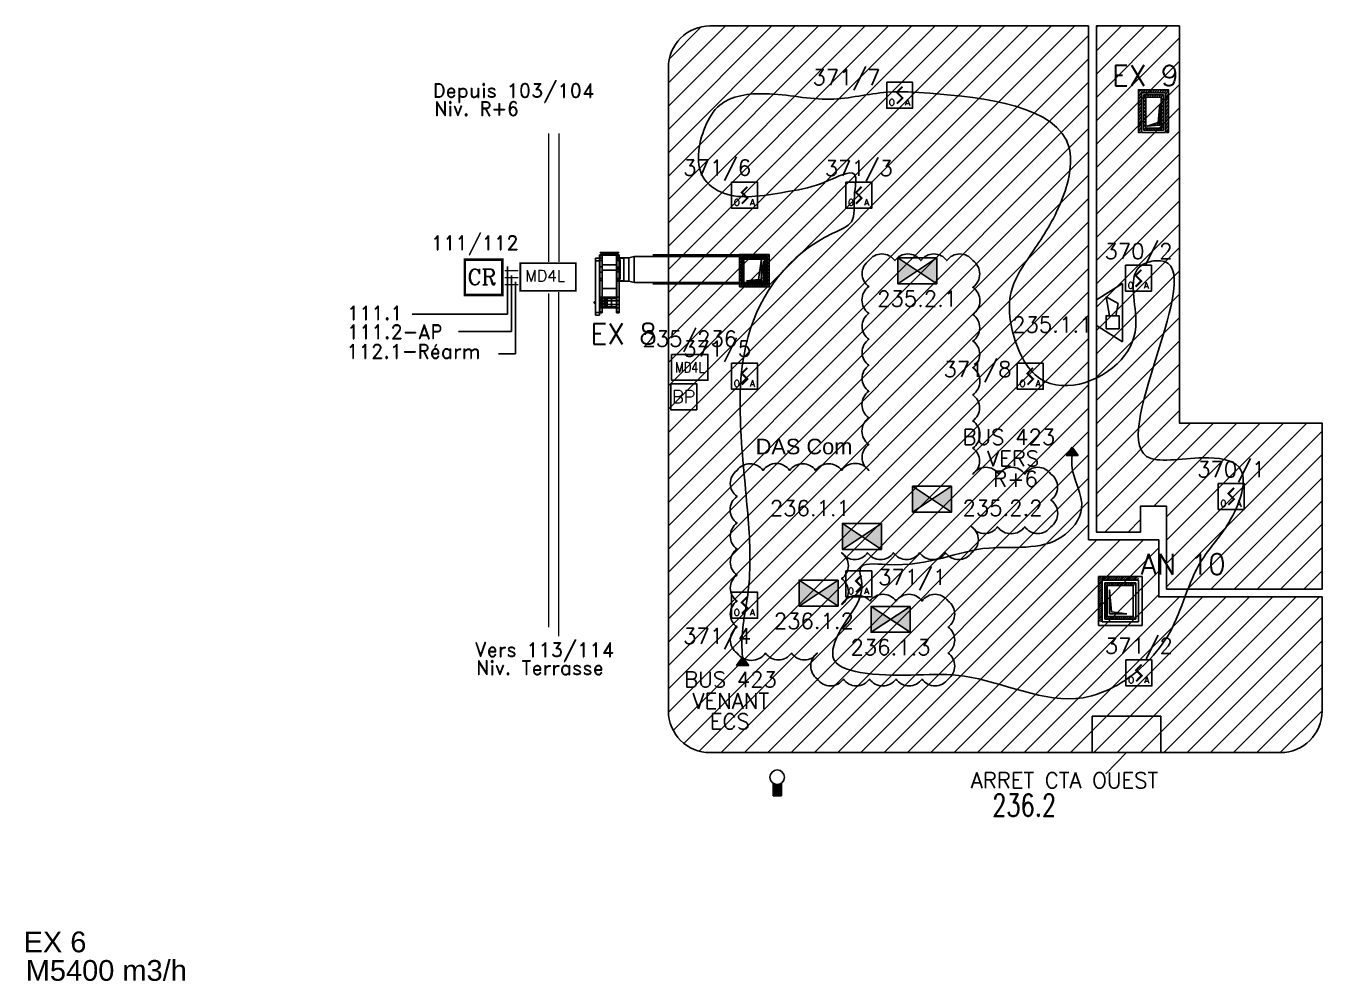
# Model space of a CAD drawing. Header units: millimetres. Extents: x 94.3 to 158.9, y 2.3 to 77.9.
# Drawn here: x 96.17 to 121.15, y 49.63 to 68.04 of the extents above; entities that cross this region are included whole.
import ezdxf
from ezdxf.enums import TextEntityAlignment as Align

# ---------------------------------------------------------------- set-up
doc = ezdxf.new("R2010")
doc.units = ezdxf.units.MM
doc.linetypes.add('CACHE2', pattern=[4.7625, 3.175, -1.5875])
doc.linetypes.add('SLD', pattern=[0])
for name, color, linetype in [('50-EXT', 10, 'Continuous'), ('51-AN', 140, 'Continuous'), ('AN', 140, 'Continuous'), ('ATEIS MISE EN SECURITE', 7, 'Continuous'), ('BEG-EXT', 10, 'Continuous'), ('EXT', 10, 'Continuous'), ('JCC-ADRESSAGE', 6, 'Continuous'), ('JCC-BOUTON POUSSOIR REARMEMENT CCF', 3, 'Continuous'), ('JCC-CCF', 6, 'Continuous'), ('JCC-COMMUN', 2, 'Continuous'), ('JCC-DIFFUSEUR SONORE', 3, 'Continuous'), ('JCC-ELEMENT DEPORTE_4 L DAS', 1, 'Continuous'), ('JCC-FILERIE SDI', 6, 'Continuous'), ('JCC-INDICATEUR ACTION', 1, 'Continuous'), ('JCC-LOCAUX', 4, 'Continuous'), ('JCC-OPTIQUE_A', 1, 'Continuous'), ('JCC-ZONING ZDA-ZDM', 5, 'Continuous')]:
    doc.layers.add(name, color=color, linetype=linetype)
doc.layers.add('JCC-MD4L', color=1, linetype='Continuous', lineweight=0)
doc.styles.add('ARIAL', font='arial.ttf')
doc.styles.add('HELVL', font='ROMAND.SHX')
doc.styles.add('LOCAUX', font='romans.shx', dxfattribs={"width": 0.75})
doc.styles.add('ROMANC', font='romanc')
doc.styles.get("Standard").update_dxf_attribs({"font": 'romans.shx'})
doc.styles.add('TEXTE', font='romans.shx')
pattern_1 = [(45, (95.6625, 4.20848), (-0.2245064, 0.2245064), [])]
pattern_2 = [(225, (-49.537068, -40.983023), (0.01835758, -0.01835758), [])]

# ---------------------------------------------------------------- blocks, each defined once
blk = doc.blocks.new('diffuseur sonore')
at = {"layer": 'JCC-DIFFUSEUR SONORE', "color": 0}
for p, q in [((-5.62, -2.5), (-2.5, 2.5)), ((-2.5, 2.5), (2.5, 2.5)), ((-0.6, 0), (3.03, 0.64)), ((3.03, 0.64), (1.75, -1.66)), ((2.5, 2.5), (5.62, -2.5)), ((5.62, -2.5), (-5.62, -2.5)), ((1.75, -1.66), (-0.6, -1.25))]:
    blk.add_line(p, q, dxfattribs=at)
blk.add_lwpolyline([(-3.09, 0.63), (-0.6, 0.63), (-0.6, -1.87), (-3.09, -1.87)], close=True, dxfattribs=at)
at = {"layer": 'JCC-ADRESSAGE', "style": 'TEXTE'}
blk.add_attdef('ADRESSE', text='', height=3, dxfattribs=at).set_placement((0, 5), align=Align.MIDDLE)
at = {"layer": 'JCC-LOCAUX', "style": 'LOCAUX', "width": 0.85, "flags": 8}
for p in [(0, 13.75), (0, 11.25), (0, 8.75)]:
    blk.add_attdef('PIECE', text='', height=1.75, dxfattribs=at).set_placement(p, align=Align.MIDDLE)
blk = doc.blocks.new('indicateur action')
at = {"layer": 'JCC-INDICATEUR ACTION'}
blk.add_hatch(color=0, dxfattribs=at).paths.add_polyline_path([(0.8, -0.05, -0.315344), (-0.8, -0.05), (-0.8, -2.5), (0.8, -2.5)])
at = {"layer": 'JCC-INDICATEUR ACTION', "color": 0}
for p, q in [((-0.8, -0.05), (-0.8, -2.5)), ((0.8, -0.05), (0.8, -2.5)), ((0.8, -2.5), (-0.8, -2.5))]:
    blk.add_line(p, q, dxfattribs=at)
blk.add_circle((0, 1.1), 1.4, dxfattribs=at)
at = {"layer": 'JCC-ADRESSAGE', "style": 'TEXTE'}
blk.add_attdef('ADRESSE', text='', height=3, dxfattribs=at).set_placement((0, 5), align=Align.MIDDLE)
at = {"layer": 'JCC-LOCAUX', "lineweight": 0, "style": 'LOCAUX', "width": 0.75, "flags": 8}
for p in [(0, 13.75), (0, 11.25), (0, 8.75)]:
    blk.add_attdef('PIECE', text='', height=1.75, dxfattribs=at).set_placement(p, align=Align.MIDDLE)
blk = doc.blocks.new('optique_a')
at = {"layer": 'JCC-OPTIQUE_A', "color": 0}
blk.add_lwpolyline([(-2.5, 2.5), (2.5, 2.5), (2.5, -2.5), (-2.5, -2.5)], close=True, dxfattribs=at)
at = {"layer": 'JCC-OPTIQUE_A', "color": 0, "const_width": 0.385}
blk.add_lwpolyline([(0.54, 1.63), (-0.54, 0.54), (0.54, -0.54), (-0.54, -1.63)], dxfattribs=at)
at = {"layer": 'JCC-ADRESSAGE', "style": 'TEXTE'}
blk.add_attdef('ADRESSE', text='', height=3, dxfattribs=at).set_placement((0, 5), align=Align.MIDDLE)
at = {"layer": 'JCC-LOCAUX', "style": 'LOCAUX', "width": 0.85, "flags": 8}
for p in [(0, 13.75), (0, 11.25), (0, 8.75)]:
    blk.add_attdef('PIECE', text='', height=1.75, dxfattribs=at).set_placement(p, align=Align.MIDDLE)
at = {"layer": 'JCC-OPTIQUE_A', "color": 0}
for s, p in [('O', (-1.5, -2)), ('A', (1.5, -2))]:
    blk.add_text(s, height=1.25, dxfattribs=at).set_placement(p, align=Align.CENTER)
blk = doc.blocks.new('MD4L')
at = {"layer": 'JCC-ELEMENT DEPORTE_4 L DAS', "color": 0}
blk.add_lwpolyline([(-3.5, 2.5), (3.5, 2.5), (3.5, -2.5), (-3.5, -2.5)], close=True, dxfattribs=at)
at = {"layer": 'JCC-ADRESSAGE', "style": 'TEXTE'}
blk.add_attdef('ADRESSE', text='', height=3, dxfattribs=at).set_placement((0, 5), align=Align.MIDDLE)
at = {"layer": 'JCC-ELEMENT DEPORTE_4 L DAS', "color": 0, "width": 0.8}
blk.add_text('MD4L', height=2, dxfattribs=at).set_placement((0, 0), align=Align.MIDDLE_CENTER)
blk = doc.blocks.new('clapet coupe feu_Réarm élect')
at = {"layer": 'JCC-CCF'}
h = blk.add_hatch(color=0, dxfattribs=at)
h.paths.add_polyline_path([(-3.76, 2.5), (-3.76, -2.5), (0, 0)])
h.paths.add_polyline_path([(3.76, 2.5), (0, 0), (3.76, -2.5)])
at = {"layer": 'JCC-CCF', "color": 0}
for p, q in [((3.76, 2.5), (-3.76, -2.5)), ((-3.76, 2.5), (3.76, -2.5))]:
    blk.add_line(p, q, dxfattribs=at)
blk.add_lwpolyline([(3.76, 2.5), (-3.76, 2.5), (-3.76, -2.5), (3.76, -2.5)], close=True, dxfattribs=at)
at = {"layer": 'JCC-ADRESSAGE', "style": 'TEXTE'}
blk.add_attdef('ADRESSE', text='', height=3, dxfattribs=at).set_placement((0, 5), align=Align.MIDDLE)
at = {"layer": 'JCC-LOCAUX', "style": 'LOCAUX', "width": 0.85, "flags": 8}
for p in [(0, 13.75), (0, 11.25), (0, 8.75)]:
    blk.add_attdef('PIECE', text='', height=1.75, dxfattribs=at).set_placement(p, align=Align.MIDDLE)
blk = doc.blocks.new('commun')
at = {"layer": 'JCC-COMMUN', "color": 0}
blk.add_lwpolyline([(-2.5, 2.5), (2.5, 2.5), (2.5, -2.5), (-2.5, -2.5)], close=True, dxfattribs=at)
at = {"layer": 'JCC-ADRESSAGE', "style": 'TEXTE'}
blk.add_attdef('ADRESSE', text='', height=3, dxfattribs=at).set_placement((0, 5), align=Align.MIDDLE)
at = {"layer": 'JCC-COMMUN', "color": 0, "style": 'TEXTE'}
blk.add_attdef('GENRE', text='', height=2.5, dxfattribs=at).set_placement((0, 0), align=Align.MIDDLE)
at = {"layer": 'JCC-LOCAUX', "style": 'LOCAUX', "width": 0.85, "flags": 8}
for p in [(0, 13.75), (0, 11.25), (0, 8.75)]:
    blk.add_attdef('PIECE', text='', height=1.75, dxfattribs=at).set_placement(p, align=Align.MIDDLE)
blk = doc.blocks.new('A$C20DD5AA8')
at = {"color": 4, "linetype": 'Continuous', "const_width": 0.364}
blk.add_lwpolyline([(0.18, 5.52), (0.18, 0.18), (10.88, 0.18), (10.88, 5.52)], close=True, dxfattribs=at)
at = {"linetype": 'Continuous', "style": 'ROMANC'}
blk.add_text('MD4L', height=2.183, dxfattribs=at).set_placement((1.13, 2))
blk = doc.blocks.new('COFFRET DE RELAYAGE VENTILATEUR')
at = {"color": 4, "linetype": 'Continuous', "const_width": 0.02}
blk.add_lwpolyline([(0, 0.275), (0, 0), (0.292, 0), (0.292, 0.275)], close=True, dxfattribs=at)
at = {"linetype": 'SLD', "style": 'ROMANC'}
blk.add_text('CR', height=0.1211, dxfattribs=at).set_placement((0.021, 0.079))

msp = doc.modelspace()

# ---------------------------------------------------------------- hatches: boundary and pattern name
at = {"layer": '50-EXT', "lineweight": 9}
h = msp.add_hatch(dxfattribs=at)
h.set_pattern_fill('ANSI31', color=9, scale=0.3, angle=551.2384, style=0)
h.set_pattern_definition([(236.2384066, (13255.478427, 3430.32285), (0.03117589424, -0.02084019238), [])])
h.paths.add_polyline_path([(117.673, 66.747), (118.133, 66.747), (118.133, 65.987), (118.153, 65.987), (118.193, 65.987), (118.193, 66.807), (117.613, 66.807), (117.613, 65.987), (117.653, 65.987), (117.673, 65.987)])
h.paths.add_polyline_path([(118.093, 66.707), (117.713, 66.707), (117.713, 66.027), (118.093, 66.027)], flags=17)
h.paths.add_polyline_path([(118.053, 66.067), (117.753, 66.067), (117.753, 66.667), (118.053, 66.667)], flags=16)
h.paths.add_polyline_path([(118.022, 66.125), (117.782, 66.108), (117.992, 66.18), (118.026, 66.527)], flags=0)
h.paths.add_polyline_path([(118.026, 66.527), (118.022, 66.125), (117.782, 66.108), (117.992, 66.18)], flags=0)
h.paths.add_polyline_path([(118.026, 66.527), (118.022, 66.125), (117.782, 66.108), (117.992, 66.18)], flags=0)
at = {"layer": '50-EXT', "ltscale": 0.01}
msp.add_hatch(color=256, dxfattribs=at).paths.add_polyline_path([(118.026, 66.527), (118.022, 66.125), (117.782, 66.108), (117.992, 66.18)])
msp.add_hatch(color=256, dxfattribs=at).paths.add_polyline_path([(118.026, 66.527), (118.022, 66.125), (117.782, 66.108), (117.992, 66.18)])
at = {"layer": '50-EXT', "lineweight": 9}
h = msp.add_hatch(dxfattribs=at)
h.set_pattern_fill('ANSI31', color=9, scale=0.3, angle=551.2384, style=0)
h.set_pattern_definition([(236.238407, (-53.861006, -40.12225), (0.031175894, -0.0208401924), [])])
h.paths.add_polyline_path([(109.92, 63.633), (109.92, 63.009), (110.493, 63.009), (110.493, 63.633)])
h.paths.add_polyline_path([(110.453, 63.592), (110.453, 63.05), (109.96, 63.05), (109.96, 63.592)], flags=16)
h.paths.add_polyline_path([(110.43, 63.569), (110.43, 63.073), (109.983, 63.073), (109.983, 63.569)], flags=0)
h.paths.add_polyline_path([(110.407, 63.546), (110.407, 63.096), (110.007, 63.096), (110.007, 63.546)], flags=0)
at = {"layer": 'AN', "lineweight": 9}
h = msp.add_hatch(dxfattribs=at)
h.set_pattern_fill('ANSI31', color=9, scale=0.207692, angle=540, style=0)
h.set_pattern_definition(pattern_2)
h.paths.add_polyline_path([(117.613, 57.357), (117.613, 57.427), (116.843, 57.427), (116.843, 56.557), (116.913, 56.557), (116.913, 57.357)])
h = msp.add_hatch(dxfattribs=at)
h.set_pattern_fill('ANSI31', color=9, scale=0.207692, angle=540, style=0)
h.set_pattern_definition(pattern_2)
h.paths.add_polyline_path([(117.513, 57.257), (117.563, 57.257), (117.563, 57.307), (116.963, 57.307), (116.963, 56.607), (117.563, 56.607), (117.563, 56.657), (117.5, 56.657), (117.013, 56.657), (117.013, 57.257)])
at = {"layer": 'AN'}
msp.add_hatch(color=256, dxfattribs=at).paths.add_polyline_path([(117.389, 56.711), (117.056, 56.711), (117.056, 57.171), (117.096, 56.75)])
at = {"layer": 'BEG-EXT', "lineweight": 9}
h = msp.add_hatch(dxfattribs=at)
h.set_pattern_fill('ANSI31', color=9, scale=0.2, angle=-90, style=0)
h.set_pattern_definition([(315, (-49.161612, -41.464957), (0.0176776695, 0.0176776695), [])])
h.paths.add_polyline_path([(109.957, 63.626), (108.553, 63.626), (108.553, 63.596), (109.957, 63.596)])
h.paths.add_polyline_path([(109.34, 63.096), (109.08, 63.096), (109.074, 63.066), (109.361, 63.066)])
h.paths.add_polyline_path([(109.08, 63.096), (108.553, 63.096), (108.553, 63.066), (109.074, 63.066)])
h.paths.add_polyline_path([(109.921, 63.096), (109.34, 63.096), (109.361, 63.066), (109.957, 63.066), (109.957, 63.077, 0.032532)])
h.paths.add_polyline_path([(110.437, 63.622), (110.437, 63.626), (109.977, 63.626), (109.977, 63.622), (109.998, 63.596), (110.007, 63.596), (110.407, 63.596), (110.407, 63.586)])
h.paths.add_polyline_path([(110.007, 63.586), (109.998, 63.596), (109.977, 63.596), (109.977, 63.096), (109.998, 63.096), (110.007, 63.106)])
h.paths.add_polyline_path([(110.407, 63.106), (110.407, 63.096), (110.007, 63.096), (109.998, 63.096), (109.977, 63.07), (109.977, 63.066), (110.007, 63.066), (110.437, 63.066), (110.437, 63.07)])
h.paths.add_polyline_path([(110.437, 63.622), (110.407, 63.586), (110.407, 63.106), (110.437, 63.07)])
h.paths.add_polyline_path([(109.977, 63.096), (109.957, 63.096), (109.957, 63.077, -0.016617), (109.973, 63.066), (109.977, 63.07)])
h.paths.add_polyline_path([(109.998, 63.096), (109.977, 63.096), (109.977, 63.07)], flags=17)
at = {"layer": 'BEG-EXT', "ltscale": 0.01}
msp.add_hatch(color=256, dxfattribs=at).paths.add_polyline_path([(110.058, 63.124), (110.344, 63.123), (110.344, 63.553), (110.288, 63.153)])
at = {"layer": 'EXT', "ltscale": 0.01}
msp.add_hatch(color=256, dxfattribs=at).paths.add_polyline_path([(110.058, 63.124), (110.394, 63.123), (110.394, 63.503), (110.338, 63.153)])
at = {"layer": 'JCC-FILERIE SDI'}
for points in [[(116.336, 59.92), (116.218, 59.764), (116.454, 59.764)], [(109.864, 55.718), (110.1, 55.718), (109.982, 55.874)]]:
    msp.add_hatch(color=4, dxfattribs=at).paths.add_polyline_path(points)
at = {"layer": 'JCC-ZONING ZDA-ZDM'}
h = msp.add_hatch(dxfattribs=at)
h.set_pattern_fill('ANSI31', color=256, scale=0.1, style=0)
h.set_pattern_definition(pattern_1)
edge = h.paths.add_edge_path()
edge.add_line((116.653, 68.037), (116.653, 58.137))
edge.add_line((116.653, 58.137), (118.003, 58.137))
edge.add_line((118.003, 58.137), (118.003, 57.037))
edge.add_line((118.003, 57.037), (121.153, 57.037))
edge.add_line((121.153, 57.037), (121.153, 54.837))
edge.add_arc((120.353, 54.837), 0.8, -89.9999, 0, ccw=False)
edge.add_line((120.353, 54.037), (109.353, 54.037))
edge.add_arc((109.353, 54.837), 0.8, 180, 270, ccw=False)
edge.add_line((108.553, 54.837), (108.553, 67.237))
edge.add_arc((109.353, 67.237), 0.8, 90, 180, ccw=False)
edge.add_line((109.353, 68.037), (116.653, 68.037))
h = msp.add_hatch(dxfattribs=at)
h.set_pattern_fill('ANSI31', color=256, style=0)
h.set_pattern_definition([(45, (95.6625, 4.2085), (-2.24506, 2.24506), [])])
h.paths.add_polyline_path([(118.403, 68.037), (116.803, 68.037), (116.803, 58.287), (117.653, 58.287), (117.653, 58.787), (118.153, 58.787), (118.153, 57.187), (121.153, 57.187), (121.153, 60.387), (118.403, 60.387)])
h = msp.add_hatch(dxfattribs=at)
h.set_pattern_fill('ANSI31', color=4, scale=0.1, style=0)
h.set_pattern_definition(pattern_1)
h.paths.add_polyline_path([(118.403, 68.037), (116.803, 68.037), (116.803, 58.287), (117.653, 58.287), (117.653, 58.787), (118.153, 58.787), (118.153, 57.187), (121.153, 57.187), (121.153, 60.387), (118.403, 60.387)])

# ---------------------------------------------------------------- linework, layer by layer
at = {"layer": '50-EXT', "ltscale": 0.5}
msp.add_lwpolyline([(117.653, 65.987), (117.613, 65.987), (117.613, 66.807), (118.193, 66.807), (118.193, 65.987), (118.153, 65.987)], dxfattribs=at)
for points in [[(117.673, 65.987), (117.673, 66.747), (118.133, 66.747), (118.133, 65.987)], [(117.713, 66.027), (117.713, 66.707), (118.093, 66.707), (118.093, 66.027)], [(117.753, 66.067), (117.753, 66.667), (118.053, 66.667), (118.053, 66.067)]]:
    msp.add_lwpolyline(points, close=True, dxfattribs=at)
at = {"layer": '50-EXT', "ltscale": 0.01}
msp.add_lwpolyline([(118.026, 66.527), (118.022, 66.125), (117.782, 66.108), (117.992, 66.18), (118.026, 66.527)], dxfattribs=at)
msp.add_lwpolyline([(118.026, 66.527), (118.022, 66.125), (117.782, 66.108), (117.992, 66.18), (118.026, 66.527)], dxfattribs=at)
at = {"layer": 'AN'}
for p, q in [((116.843, 56.487), (116.843, 57.427)), ((116.843, 57.427), (117.683, 57.427)), ((116.913, 56.557), (116.913, 57.357)), ((116.913, 57.357), (117.613, 57.357)), ((116.963, 56.607), (116.963, 57.307)), ((116.963, 57.307), (117.563, 57.307)), ((117.013, 56.657), (117.013, 57.257)), ((117.013, 57.257), (117.513, 57.257)), ((117.513, 57.257), (117.513, 56.657)), ((117.563, 57.307), (117.563, 57.257)), ((117.563, 57.257), (117.563, 56.657)), ((117.613, 57.357), (117.613, 57.257)), ((117.613, 57.257), (117.613, 56.557)), ((117.683, 57.427), (117.683, 56.487)), ((116.843, 56.487), (117.683, 56.487)), ((116.913, 56.557), (117.613, 56.557)), ((117.563, 56.607), (116.963, 56.607)), ((117.513, 56.657), (117.013, 56.657)), ((117.563, 56.657), (117.563, 56.607))]:
    msp.add_line(p, q, dxfattribs=at)
msp.add_lwpolyline([(117.389, 56.711), (117.056, 56.711), (117.056, 57.171), (117.096, 56.75), (117.389, 56.711)], dxfattribs=at)
at = {"layer": 'ATEIS MISE EN SECURITE', "color": 0, "linetype": 'ByBlock'}
for p, q in [((105.447, 62.486), (105.447, 63.402)), ((105.526, 62.151), (105.526, 63.231)), ((105.606, 61.718), (105.606, 63.106)), ((103.614, 62.486), (105.447, 62.486)), ((104.507, 62.151), (105.526, 62.151))]:
    msp.add_line(p, q, dxfattribs=at)
at = {"layer": 'ATEIS MISE EN SECURITE', "color": 0, "linetype": 'CACHE2'}
msp.add_line((105.606, 61.718), (105.275, 61.718), dxfattribs=at)
at = {"layer": 'ATEIS MISE EN SECURITE', "color": 1, "linetype": 'CACHE2', "ltscale": 0.1, "const_width": 0.025}
for points in [[(106.241, 63.49), (106.241, 65.966)], [(106.241, 60.409), (106.241, 62.885)], [(106.241, 60.409), (106.241, 56.451)]]:
    msp.add_lwpolyline(points, dxfattribs=at)
at = {"layer": 'ATEIS MISE EN SECURITE', "color": 4, "linetype": 'CACHE2', "ltscale": 0.1, "const_width": 0.025}
for points in [[(106.444, 63.49), (106.444, 65.966)], [(106.435, 56.275), (106.434, 62.908)]]:
    msp.add_lwpolyline(points, dxfattribs=at)
at = {"layer": 'ATEIS MISE EN SECURITE', "color": 30, "linetype": 'ByBlock', "const_width": 0.025}
msp.add_lwpolyline([(105.66, 63.324), (105.397, 63.324)], dxfattribs=at)
at = {"layer": 'ATEIS MISE EN SECURITE', "color": 5, "linetype": 'ByBlock', "const_width": 0.025}
msp.add_lwpolyline([(105.66, 63.189), (105.397, 63.189)], dxfattribs=at)
at = {"layer": 'ATEIS MISE EN SECURITE', "color": 6, "linetype": 'ByBlock', "const_width": 0.025}
msp.add_lwpolyline([(105.66, 63.054), (105.397, 63.054)], dxfattribs=at)
at = {"layer": 'BEG-EXT'}
for p, q in [((107.225, 63.562), (107.145, 63.562)), ((107.145, 63.562), (107.145, 63.51)), ((107.145, 63.51), (107.225, 63.51)), ((107.145, 63.51), (107.145, 62.464)), ((107.225, 63.51), (107.225, 63.562)), ((107.225, 63.51), (107.225, 62.464)), ((107.226, 63.628), (107.226, 63.397)), ((107.226, 63.628), (107.23, 63.628)), ((107.273, 63.561), (107.227, 63.561)), ((107.227, 63.521), (107.227, 63.561)), ((107.227, 63.521), (107.273, 63.521)), ((107.229, 63.628), (107.229, 62.508)), ((107.23, 63.628), (107.23, 63.561)), ((107.273, 63.628), (107.23, 63.628)), ((107.23, 63.628), (107.23, 63.561)), ((107.23, 63.628), (107.23, 62.508)), ((107.23, 63.628), (107.23, 62.508)), ((107.23, 63.561), (107.23, 63.521)), ((107.23, 63.521), (107.23, 63.397)), ((107.23, 63.521), (107.23, 63.17)), ((107.236, 63.669), (107.595, 63.669)), ((107.236, 63.669), (107.236, 63.665)), ((107.595, 63.665), (107.236, 63.665)), ((107.241, 63.665), (107.241, 63.669)), ((107.241, 63.665), (107.241, 63.669)), ((107.241, 63.665), (107.241, 63.669)), ((107.241, 63.669), (107.241, 63.665)), ((107.241, 63.669), (107.241, 63.665)), ((107.243, 63.665), (107.243, 63.669)), ((107.243, 63.665), (107.243, 63.669)), ((107.246, 63.665), (107.246, 63.669)), ((107.246, 63.665), (107.246, 63.669)), ((107.246, 63.665), (107.246, 63.669)), ((107.246, 63.665), (107.246, 63.669)), ((107.246, 63.665), (107.246, 63.669)), ((107.246, 63.665), (107.246, 63.669)), ((107.248, 63.665), (107.248, 63.669)), ((107.248, 63.665), (107.248, 63.669)), ((107.25, 63.665), (107.25, 63.669)), ((107.25, 63.665), (107.25, 63.669)), ((107.251, 63.665), (107.251, 63.669)), ((107.251, 63.665), (107.251, 63.669)), ((107.251, 63.665), (107.251, 63.669)), ((107.251, 63.665), (107.251, 63.669)), ((107.251, 63.665), (107.251, 63.669)), ((107.251, 63.665), (107.251, 63.669)), ((107.255, 63.665), (107.255, 63.669)), ((107.255, 63.665), (107.255, 63.669)), ((107.256, 63.669), (107.256, 63.665)), ((107.256, 63.669), (107.256, 63.665)), ((107.256, 63.669), (107.256, 63.665)), ((107.256, 63.669), (107.256, 63.665)), ((107.256, 63.669), (107.256, 63.665)), ((107.264, 63.665), (107.264, 63.639)), ((107.567, 63.639), (107.264, 63.639)), ((107.266, 63.669), (107.266, 63.665)), ((107.565, 63.665), (107.266, 63.665)), ((107.273, 63.628), (107.273, 63.561)), ((107.273, 63.628), (107.273, 63.561)), ((107.273, 63.628), (107.273, 62.508)), ((107.273, 63.628), (107.276, 63.628)), ((107.273, 63.628), (107.273, 62.508)), ((107.273, 63.521), (107.273, 63.561)), ((107.274, 63.561), (107.273, 63.561)), ((107.273, 63.521), (107.273, 63.561)), ((107.273, 63.521), (107.273, 63.397)), ((107.273, 63.521), (107.273, 63.17)), ((107.274, 63.521), (107.273, 63.521)), ((107.274, 63.628), (107.274, 63.561)), ((107.274, 63.521), (107.274, 63.561)), ((107.277, 63.561), (107.274, 63.561)), ((107.274, 63.521), (107.274, 63.17)), ((107.274, 63.521), (107.277, 63.521)), ((107.276, 63.628), (107.276, 63.561)), ((107.276, 63.561), (107.276, 63.521)), ((107.276, 63.521), (107.276, 63.397)), ((107.277, 63.437), (107.277, 63.639)), ((107.277, 63.621), (107.554, 63.621)), ((107.277, 63.548), (107.277, 63.561)), ((107.41, 63.665), (107.41, 63.669)), ((107.42, 63.665), (107.42, 63.669)), ((107.554, 63.437), (107.554, 63.639)), ((107.554, 63.628), (107.558, 63.628)), ((107.554, 63.568), (107.554, 63.628)), ((107.69, 63.568), (107.554, 63.568)), ((107.554, 63.123), (107.554, 63.568)), ((107.554, 63.564), (107.69, 63.564)), ((107.554, 63.564), (107.554, 63.536)), ((107.554, 63.561), (107.554, 63.548)), ((107.557, 63.561), (107.554, 63.561)), ((107.554, 63.536), (107.554, 63.385)), ((107.622, 63.536), (107.554, 63.536)), ((107.554, 63.534), (107.622, 63.534)), ((107.554, 63.534), (107.554, 63.158)), ((107.554, 63.521), (107.557, 63.521)), ((107.557, 63.561), (107.557, 63.628)), ((107.557, 63.561), (107.557, 63.521)), ((107.557, 63.561), (107.558, 63.561)), ((107.557, 63.17), (107.557, 63.521)), ((107.557, 63.521), (107.558, 63.521)), ((107.558, 63.568), (107.558, 63.628)), ((107.601, 63.628), (107.558, 63.628)), ((107.558, 63.561), (107.558, 63.628)), ((107.558, 62.508), (107.558, 63.628)), ((107.558, 62.508), (107.558, 63.628)), ((107.558, 63.561), (107.558, 63.568)), ((107.558, 63.561), (107.558, 63.521)), ((107.558, 63.561), (107.558, 63.521)), ((107.604, 63.561), (107.558, 63.561)), ((107.558, 63.17), (107.558, 63.521)), ((107.558, 63.17), (107.558, 63.521)), ((107.558, 63.521), (107.604, 63.521)), ((107.565, 63.669), (107.565, 63.665)), ((107.567, 63.665), (107.567, 63.639)), ((107.574, 63.669), (107.574, 63.665)), ((107.574, 63.669), (107.574, 63.665)), ((107.575, 63.665), (107.575, 63.669)), ((107.575, 63.665), (107.575, 63.669)), ((107.575, 63.665), (107.575, 63.669)), ((107.576, 63.665), (107.576, 63.669)), ((107.576, 63.665), (107.576, 63.669)), ((107.58, 63.665), (107.58, 63.669)), ((107.58, 63.665), (107.58, 63.669)), ((107.58, 63.665), (107.58, 63.669)), ((107.58, 63.665), (107.58, 63.669)), ((107.58, 63.665), (107.58, 63.669)), ((107.58, 63.665), (107.58, 63.669)), ((107.581, 63.665), (107.581, 63.669)), ((107.581, 63.665), (107.581, 63.669)), ((107.583, 63.665), (107.583, 63.669)), ((107.583, 63.665), (107.583, 63.669)), ((107.584, 63.665), (107.584, 63.669)), ((107.584, 63.665), (107.584, 63.669)), ((107.584, 63.665), (107.584, 63.669)), ((107.584, 63.665), (107.584, 63.669)), ((107.584, 63.665), (107.584, 63.669)), ((107.584, 63.665), (107.584, 63.669)), ((107.588, 63.665), (107.588, 63.669)), ((107.588, 63.665), (107.588, 63.669)), ((107.589, 63.669), (107.589, 63.665)), ((107.589, 63.669), (107.589, 63.665)), ((107.589, 63.669), (107.589, 63.665)), ((107.589, 63.669), (107.589, 63.665)), ((107.589, 63.669), (107.589, 63.665)), ((107.595, 63.669), (107.595, 63.665)), ((107.601, 63.568), (107.601, 63.628)), ((107.601, 63.561), (107.601, 63.628)), ((107.601, 62.508), (107.601, 63.628)), ((107.601, 63.628), (107.604, 63.628)), ((107.601, 62.508), (107.601, 63.628)), ((107.601, 63.561), (107.601, 63.568)), ((107.601, 63.521), (107.601, 63.561)), ((107.601, 63.17), (107.601, 63.521)), ((107.601, 63.17), (107.601, 63.521)), ((107.602, 62.508), (107.602, 63.628)), ((107.604, 63.568), (107.604, 63.628)), ((107.604, 63.123), (107.604, 63.568)), ((107.604, 63.561), (107.604, 63.521)), ((107.622, 63.534), (107.622, 63.536)), ((107.622, 63.383), (107.622, 63.534)), ((107.69, 63.568), (107.69, 63.123)), ((107.69, 63.568), (107.79, 63.568)), ((107.89, 63.596), (107.79, 63.568)), ((107.79, 63.123), (107.79, 63.568)), ((108.253, 63.596), (107.89, 63.596)), ((107.89, 63.596), (107.89, 63.096)), ((110.007, 63.626), (108.253, 63.626)), ((110.007, 63.596), (108.253, 63.596)), ((107.225, 63.397), (107.277, 63.397)), ((107.225, 63.294), (107.277, 63.294)), ((107.226, 63.397), (107.226, 63.294)), ((107.226, 63.294), (107.226, 62.813)), ((107.23, 63.397), (107.23, 63.294)), ((107.23, 63.294), (107.23, 63.17)), ((107.273, 63.397), (107.273, 63.294)), ((107.273, 63.294), (107.273, 63.17)), ((107.276, 63.397), (107.276, 63.294)), ((107.276, 63.294), (107.276, 63.17)), ((107.277, 63.437), (107.277, 62.977)), ((107.277, 63.437), (107.554, 63.437)), ((107.277, 63.332), (107.554, 63.332)), ((107.554, 62.977), (107.554, 63.437)), ((107.622, 63.39), (107.554, 63.39)), ((107.554, 63.385), (107.554, 63.348)), ((107.554, 63.385), (107.622, 63.385)), ((107.622, 63.383), (107.554, 63.383)), ((107.622, 63.348), (107.554, 63.348)), ((107.554, 63.344), (107.554, 63.306)), ((107.554, 63.344), (107.622, 63.344)), ((107.554, 63.308), (107.622, 63.308)), ((107.554, 63.306), (107.554, 63.156)), ((107.622, 63.306), (107.554, 63.306)), ((107.554, 63.301), (107.622, 63.301)), ((107.622, 63.383), (107.622, 63.308)), ((107.622, 63.158), (107.622, 63.308)), ((107.273, 63.17), (107.227, 63.17)), ((107.227, 63.13), (107.227, 63.17)), ((107.227, 63.13), (107.273, 63.13)), ((107.23, 63.17), (107.23, 63.13)), ((107.23, 63.13), (107.23, 62.813)), ((107.23, 63.13), (107.23, 62.813)), ((107.273, 63.13), (107.273, 63.17)), ((107.274, 63.17), (107.273, 63.17)), ((107.273, 63.13), (107.273, 63.17)), ((107.273, 63.13), (107.273, 62.813)), ((107.273, 63.13), (107.273, 62.813)), ((107.274, 63.13), (107.273, 63.13)), ((107.274, 63.13), (107.274, 63.17)), ((107.277, 63.17), (107.274, 63.17)), ((107.274, 63.13), (107.274, 62.508)), ((107.274, 63.13), (107.277, 63.13)), ((107.276, 63.17), (107.276, 63.13)), ((107.276, 63.13), (107.276, 62.813)), ((107.277, 62.977), (107.554, 62.977)), ((107.557, 63.17), (107.554, 63.17)), ((107.622, 63.158), (107.554, 63.158)), ((107.554, 63.156), (107.622, 63.156)), ((107.554, 63.127), (107.554, 63.156)), ((107.554, 63.13), (107.557, 63.13)), ((107.69, 63.127), (107.554, 63.127)), ((107.554, 63.123), (107.69, 63.123)), ((107.554, 62.813), (107.554, 63.123)), ((107.557, 63.17), (107.557, 63.13)), ((107.557, 63.17), (107.558, 63.17)), ((107.557, 62.508), (107.557, 63.13)), ((107.557, 63.13), (107.558, 63.13)), ((107.558, 63.17), (107.558, 63.13)), ((107.558, 63.17), (107.558, 63.13)), ((107.604, 63.17), (107.558, 63.17)), ((107.558, 63.123), (107.558, 63.13)), ((107.558, 62.813), (107.558, 63.13)), ((107.558, 63.13), (107.604, 63.13)), ((107.558, 62.813), (107.558, 63.123)), ((107.601, 63.13), (107.601, 63.17)), ((107.601, 63.123), (107.601, 63.13)), ((107.601, 62.813), (107.601, 63.13)), ((107.601, 62.813), (107.601, 63.123)), ((107.604, 63.17), (107.604, 63.13)), ((107.604, 62.813), (107.604, 63.123)), ((107.622, 63.156), (107.622, 63.158)), ((107.69, 63.123), (107.79, 63.123)), ((107.89, 63.096), (107.79, 63.123)), ((108.253, 63.096), (107.89, 63.096)), ((110.007, 63.096), (108.253, 63.096)), ((110.007, 63.066), (108.253, 63.066)), ((107.145, 62.72), (107.124, 62.72)), ((107.124, 62.696), (107.124, 62.72)), ((107.453, 62.797), (107.225, 62.797)), ((107.225, 62.79), (107.256, 62.79)), ((107.256, 62.756), (107.225, 62.756)), ((107.23, 62.813), (107.226, 62.813)), ((107.226, 62.813), (107.226, 62.809)), ((107.226, 62.809), (107.604, 62.809)), ((107.226, 62.797), (107.226, 62.809)), ((107.226, 62.79), (107.226, 62.797)), ((107.226, 62.79), (107.226, 62.781)), ((107.226, 62.774), (107.226, 62.781)), ((107.226, 62.774), (107.226, 62.747)), ((107.226, 62.747), (107.256, 62.747)), ((107.226, 62.747), (107.226, 62.743)), ((107.226, 62.743), (107.23, 62.743)), ((107.226, 62.743), (107.226, 62.673)), ((107.23, 62.813), (107.23, 62.743)), ((107.23, 62.813), (107.273, 62.813)), ((107.273, 62.743), (107.23, 62.743)), ((107.23, 62.743), (107.23, 62.673)), ((107.23, 62.743), (107.23, 62.673)), ((107.234, 62.754), (107.342, 62.754)), ((107.234, 62.754), (107.234, 62.662)), ((107.234, 62.728), (107.342, 62.728)), ((107.256, 62.756), (107.256, 62.79)), ((107.256, 62.66), (107.256, 62.756)), ((107.256, 62.747), (107.328, 62.747)), ((107.273, 62.813), (107.273, 62.743)), ((107.276, 62.813), (107.273, 62.813)), ((107.273, 62.743), (107.276, 62.743)), ((107.273, 62.743), (107.273, 62.673)), ((107.273, 62.743), (107.273, 62.673)), ((107.276, 62.813), (107.276, 62.809)), ((107.276, 62.813), (107.276, 62.813)), ((107.276, 62.813), (107.276, 62.81)), ((107.276, 62.813), (107.554, 62.813)), ((107.276, 62.81), (107.554, 62.81)), ((107.276, 62.81), (107.276, 62.746)), ((107.276, 62.809), (107.554, 62.809)), ((107.276, 62.809), (107.554, 62.809)), ((107.276, 62.809), (107.554, 62.809)), ((107.276, 62.793), (107.554, 62.793)), ((107.276, 62.747), (107.554, 62.747)), ((107.276, 62.747), (107.276, 62.743)), ((107.276, 62.746), (107.276, 62.743)), ((107.276, 62.746), (107.554, 62.746)), ((107.276, 62.743), (107.276, 62.743)), ((107.276, 62.743), (107.453, 62.743)), ((107.276, 62.743), (107.276, 62.673)), ((107.328, 62.79), (107.328, 62.756)), ((107.328, 62.79), (107.37, 62.79)), ((107.37, 62.756), (107.328, 62.756)), ((107.328, 62.756), (107.328, 62.66)), ((107.328, 62.747), (107.37, 62.747)), ((107.342, 62.754), (107.342, 62.662)), ((107.37, 62.79), (107.37, 62.756)), ((107.37, 62.66), (107.37, 62.756)), ((107.37, 62.747), (107.453, 62.747)), ((107.453, 62.797), (107.453, 62.619)), ((107.453, 62.747), (107.604, 62.747)), ((107.453, 62.743), (107.554, 62.743)), ((107.554, 62.809), (107.554, 62.813)), ((107.558, 62.813), (107.554, 62.813)), ((107.554, 62.81), (107.554, 62.813)), ((107.554, 62.813), (107.554, 62.813)), ((107.554, 62.746), (107.554, 62.81)), ((107.554, 62.743), (107.554, 62.747)), ((107.554, 62.743), (107.554, 62.746)), ((107.554, 62.743), (107.558, 62.743)), ((107.554, 62.743), (107.554, 62.743)), ((107.554, 62.673), (107.554, 62.743)), ((107.558, 62.743), (107.558, 62.813)), ((107.558, 62.813), (107.601, 62.813)), ((107.601, 62.743), (107.558, 62.743)), ((107.558, 62.673), (107.558, 62.743)), ((107.558, 62.673), (107.558, 62.743)), ((107.601, 62.743), (107.601, 62.813)), ((107.604, 62.813), (107.601, 62.813)), ((107.601, 62.743), (107.604, 62.743)), ((107.601, 62.673), (107.601, 62.743)), ((107.601, 62.673), (107.601, 62.743)), ((107.604, 62.809), (107.604, 62.813)), ((107.604, 62.747), (107.604, 62.809)), ((107.604, 62.743), (107.604, 62.747)), ((107.604, 62.673), (107.604, 62.743)), ((107.124, 62.696), (107.145, 62.696)), ((107.145, 62.517), (107.225, 62.517)), ((107.225, 62.66), (107.256, 62.66)), ((107.256, 62.626), (107.225, 62.626)), ((107.225, 62.619), (107.453, 62.619)), ((107.23, 62.673), (107.226, 62.673)), ((107.226, 62.673), (107.226, 62.669)), ((107.256, 62.669), (107.226, 62.669)), ((107.226, 62.669), (107.226, 62.641)), ((107.226, 62.641), (107.226, 62.634)), ((107.226, 62.634), (107.226, 62.626)), ((107.226, 62.626), (107.226, 62.619)), ((107.226, 62.619), (107.226, 62.607)), ((107.226, 62.607), (107.226, 62.603)), ((107.604, 62.607), (107.226, 62.607)), ((107.226, 62.603), (107.23, 62.603)), ((107.226, 62.603), (107.226, 62.508)), ((107.226, 62.508), (107.23, 62.508)), ((107.23, 62.673), (107.23, 62.603)), ((107.23, 62.673), (107.273, 62.673)), ((107.273, 62.603), (107.23, 62.603)), ((107.23, 62.603), (107.23, 62.508)), ((107.23, 62.603), (107.23, 62.508)), ((107.23, 62.508), (107.273, 62.508)), ((107.342, 62.688), (107.234, 62.688)), ((107.342, 62.662), (107.234, 62.662)), ((107.328, 62.669), (107.256, 62.669)), ((107.256, 62.626), (107.256, 62.66)), ((107.273, 62.673), (107.273, 62.603)), ((107.276, 62.673), (107.273, 62.673)), ((107.273, 62.603), (107.276, 62.603)), ((107.273, 62.603), (107.273, 62.508)), ((107.273, 62.603), (107.273, 62.508)), ((107.273, 62.508), (107.276, 62.508)), ((107.276, 62.673), (107.276, 62.669)), ((107.276, 62.673), (107.276, 62.67)), ((107.276, 62.673), (107.276, 62.673)), ((107.453, 62.673), (107.276, 62.673)), ((107.554, 62.67), (107.276, 62.67)), ((107.276, 62.67), (107.276, 62.606)), ((107.554, 62.669), (107.276, 62.669)), ((107.554, 62.623), (107.276, 62.623)), ((107.554, 62.607), (107.276, 62.607)), ((107.276, 62.607), (107.276, 62.603)), ((107.554, 62.607), (107.276, 62.607)), ((107.554, 62.607), (107.276, 62.607)), ((107.276, 62.606), (107.276, 62.603)), ((107.554, 62.606), (107.276, 62.606)), ((107.554, 62.603), (107.276, 62.603)), ((107.276, 62.603), (107.276, 62.603)), ((107.276, 62.603), (107.276, 62.508)), ((107.37, 62.669), (107.328, 62.669)), ((107.328, 62.66), (107.37, 62.66)), ((107.328, 62.66), (107.328, 62.626)), ((107.37, 62.626), (107.328, 62.626)), ((107.453, 62.669), (107.37, 62.669)), ((107.37, 62.66), (107.37, 62.626)), ((107.554, 62.673), (107.453, 62.673)), ((107.604, 62.669), (107.453, 62.669)), ((107.554, 62.669), (107.554, 62.673)), ((107.558, 62.673), (107.554, 62.673)), ((107.554, 62.673), (107.554, 62.673)), ((107.554, 62.67), (107.554, 62.673)), ((107.554, 62.606), (107.554, 62.67)), ((107.554, 62.603), (107.554, 62.607)), ((107.554, 62.603), (107.554, 62.606)), ((107.554, 62.603), (107.554, 62.603)), ((107.554, 62.603), (107.558, 62.603)), ((107.554, 62.508), (107.554, 62.603)), ((107.554, 62.508), (107.558, 62.508)), ((107.558, 62.603), (107.558, 62.673)), ((107.558, 62.673), (107.601, 62.673)), ((107.601, 62.603), (107.558, 62.603)), ((107.558, 62.508), (107.558, 62.603)), ((107.558, 62.508), (107.558, 62.603)), ((107.558, 62.508), (107.601, 62.508)), ((107.601, 62.603), (107.601, 62.673)), ((107.604, 62.673), (107.601, 62.673)), ((107.601, 62.603), (107.604, 62.603)), ((107.601, 62.508), (107.601, 62.603)), ((107.601, 62.508), (107.601, 62.603)), ((107.601, 62.508), (107.604, 62.508)), ((107.604, 62.669), (107.604, 62.673)), ((107.604, 62.669), (107.604, 62.607)), ((107.604, 62.603), (107.604, 62.607)), ((107.604, 62.508), (107.604, 62.603)), ((107.225, 62.464), (107.145, 62.464))]:
    msp.add_line(p, q, dxfattribs=at)
at = {"layer": 'BEG-EXT', "ltscale": 0.5}
for points in [[(110.437, 63.066), (110.437, 63.626), (109.977, 63.626), (109.977, 63.066), (110.437, 63.066)], [(110.407, 63.096), (110.407, 63.096), (110.407, 63.596), (110.007, 63.596), (110.007, 63.096), (110.407, 63.096), (110.007, 63.096)]]:
    msp.add_lwpolyline(points, dxfattribs=at)
at = {"layer": 'BEG-EXT', "ltscale": 0.01}
msp.add_lwpolyline([(110.058, 63.124), (110.344, 63.123), (110.344, 63.553), (110.288, 63.153), (110.058, 63.124)], dxfattribs=at)
at = {"layer": 'BEG-EXT'}
for centre, radius, start, end in [((107.246, 63.608), 0.0045, 0, 180), ((107.246, 63.608), 0.0045, 180, 0), ((107.584, 63.608), 0.0045, 0, 180), ((107.584, 63.608), 0.0045, 180, 0), ((107.23, 62.778), 0.005, 0, 180), ((107.23, 62.778), 0.005, 180, 0), ((107.355, 62.778), 0.005, 0, 180), ((107.355, 62.778), 0.005, 180, 0), ((107.23, 62.638), 0.005, 0, 180), ((107.23, 62.638), 0.005, 180, 0), ((107.246, 62.528), 0.0045, 0, 180), ((107.246, 62.528), 0.0045, 180, 0), ((107.355, 62.638), 0.005, 0, 180), ((107.355, 62.638), 0.005, 180, 0), ((107.584, 62.528), 0.0045, 0, 180), ((107.584, 62.528), 0.0045, 180, 0)]:
    msp.add_arc(centre, radius, start, end, dxfattribs=at)
at = {"layer": 'EXT'}
for p, q in [((110.493, 63.633), (109.92, 63.633)), ((109.92, 63.009), (109.92, 63.633)), ((109.96, 63.592), (110.453, 63.592)), ((109.96, 63.05), (109.96, 63.592)), ((109.983, 63.569), (109.983, 63.073)), ((110.43, 63.569), (109.983, 63.569)), ((110.007, 63.546), (110.007, 63.096)), ((110.007, 63.546), (110.407, 63.546)), ((110.007, 63.546), (110.407, 63.546)), ((110.407, 63.546), (110.407, 63.096)), ((110.407, 63.546), (110.407, 63.096)), ((110.43, 63.073), (110.43, 63.569)), ((110.453, 63.592), (110.453, 63.05)), ((110.493, 63.633), (110.493, 63.009)), ((110.493, 63.009), (109.92, 63.009)), ((110.453, 63.05), (109.96, 63.05)), ((109.983, 63.073), (110.43, 63.073)), ((110.407, 63.096), (110.007, 63.096)), ((110.407, 63.096), (110.007, 63.096)), ((110.361, 63.19), (110.361, 63.172)), ((110.384, 63.19), (110.384, 63.172))]:
    msp.add_line(p, q, dxfattribs=at)
at = {"layer": 'EXT', "ltscale": 0.5}
for p, q in [((110.453, 63.633), (109.983, 63.633)), ((110.43, 63.569), (110.007, 63.569)), ((110.407, 63.546), (110.03, 63.546)), ((110.407, 63.096), (110.407, 63.546)), ((110.43, 63.073), (110.43, 63.569)), ((110.007, 63.073), (110.43, 63.073))]:
    msp.add_line(p, q, dxfattribs=at)
at = {"layer": 'EXT', "ltscale": 0.01}
msp.add_lwpolyline([(110.058, 63.124), (110.394, 63.123), (110.394, 63.503), (110.338, 63.153), (110.058, 63.124)], dxfattribs=at)
at = {"layer": 'JCC-CCF', "color": 0}
msp.add_line((117.382, 54.037), (116.985, 53.629), dxfattribs=at)
at = {"layer": 'JCC-CCF', "color": 6}
msp.add_lwpolyline([(111.891, 56.887, 0.520567), (111.891, 57.388, 0.520567), (111.891, 57.888, 0.520567), (112.392, 57.888, 0.520567), (112.893, 57.888, 0.520567), (113.395, 57.888, 0.520567), (113.896, 57.888, 0.520567), (114.397, 57.888, 0.520567), (114.397, 58.389, 0.520567), (114.898, 58.389, 0.520567), (115.422, 58.389, 0.520567), (115.924, 58.389, 0.520567), (115.924, 58.902, 0.520567), (115.924, 59.403, 0.520567), (115.422, 59.403, 0.520567), (114.921, 59.403, 0.520567), (114.42, 59.403, 0.520567), (114.42, 59.904, 0.520567), (114.42, 60.428, 0.520567), (114.42, 60.929, 0.520567), (114.42, 61.453, 0.520567), (114.42, 61.965, 0.520567), (114.42, 62.478, 0.520567), (114.42, 63.002, 0.520567), (114.42, 63.515, 0.520567), (113.919, 63.515, 0.520567), (113.418, 63.515, 0.520567), (112.917, 63.515, 0.520567), (112.416, 63.515, 0.520567), (112.416, 63.014, 0.520567), (112.416, 62.501, 0.520567), (112.416, 62, 0.520567), (112.416, 61.499, 0.520567), (112.416, 60.999, 0.520567), (112.416, 60.486, 0.520567), (112.416, 59.974, 0.520567), (112.416, 59.473, 0.520567), (111.891, 59.473, 0.520567), (111.39, 59.473, 0.520567), (110.889, 59.473, 0.520567), (110.376, 59.473, 0.520567), (109.875, 59.473, 0.520567), (109.875, 58.972, 0.520567), (109.875, 58.459, 0.520567), (109.875, 57.958, 0.520567), (109.875, 57.457, 0.520567), (109.875, 56.957, 0.520567), (109.875, 56.456, 0.520567), (109.875, 55.955, 0.520567), (110.423, 55.955, 0.520567), (110.924, 55.955, 0.520567), (111.425, 55.955, 0.520567), (111.425, 55.454, 0.520567), (111.926, 55.454, 0.520567), (112.427, 55.454, 0.520567), (112.94, 55.454, 0.520567), (113.441, 55.454, 0.520567), (113.942, 55.454, 0.520567), (113.942, 55.955, 0.520567), (113.942, 56.456, 0.520567), (113.942, 56.957, 0.520567), (113.441, 56.957, 0.520567), (112.94, 56.957, 0.520567), (112.439, 56.957, 0.520567)], format="xyb", close=True, dxfattribs=at)
at = {"layer": 'JCC-CCF', "color": 0}
msp.add_lwpolyline([(116.721, 54.737), (118.042, 54.737), (118.042, 54.037), (116.721, 54.037)], close=True, dxfattribs=at)
at = {"layer": 'JCC-FILERIE SDI', "color": 4}
for p, q in [((116.336, 59.92), (116.218, 59.764)), ((116.336, 59.92), (116.218, 59.764)), ((116.454, 59.764), (116.218, 59.764)), ((116.454, 59.764), (116.218, 59.764)), ((116.336, 59.92), (116.454, 59.764)), ((116.336, 59.92), (116.454, 59.764)), ((109.982, 55.874), (109.864, 55.718)), ((109.982, 55.874), (109.864, 55.718)), ((109.982, 55.874), (110.1, 55.718)), ((109.982, 55.874), (110.1, 55.718)), ((109.864, 55.718), (110.1, 55.718)), ((109.864, 55.718), (110.1, 55.718))]:
    msp.add_line(p, q, dxfattribs=at)
msp.add_open_spline([(110, 55.718), (109.99, 55.812), (109.924, 56.3), (110.161, 57.216), (110.099, 58.685), (109.9, 60.305), (109.961, 62.38), (110.95, 63.76), (112.19, 64.233), (112.093, 64.708), (112.252, 65.361), (111.477, 64.954), (110.936, 64.86), (110.266, 64.741), (109.687, 64.739), (109.025, 65.134), (109.152, 65.961), (109.578, 66.673), (110.573, 66.798), (111.609, 66.523), (112.687, 66.806), (114.208, 66.704), (116.596, 66.449), (116.172, 64.595), (115.426, 63.438), (114.911, 62.785), (115.664, 60.746), (117.25, 61.296), (117.695, 62.352), (117.348, 63.369), (119.259, 63.882), (116.443, 59.243), (118.716, 59.777), (119.855, 59.631), (119.42, 58.406), (118.637, 57.645), (118.405, 56.536), (117.664, 55.584), (116.28, 54.713), (114.34, 55.757), (112.888, 55.421), (111.582, 55.718), (111.91, 56.606), (112.393, 57.029), (112.167, 57.72), (113.511, 57.538), (114.424, 58.147), (115.98, 57.877), (116.704, 58.794), (116.306, 59.351), (116.329, 59.699), (116.333, 59.762)], degree=3, knots=[0.922267, 0.922267, 0.922267, 0.922267, 1.201033, 2.344525, 3.741995, 5.563674, 7.270498, 9.843618, 10.263795, 10.768475, 11.183053, 11.730478, 12.46986, 13.142372, 13.693538, 14.201777, 15.223806, 15.72393, 16.629282, 17.887723, 18.986032, 19.815801, 22.697462, 23.756053, 24.870311, 26.757605, 27.743424, 29.584069, 30.440338, 31.517253, 31.787525, 35.559462, 36.652254, 37.366076, 38.44943, 39.374293, 40.866325, 41.583893, 42.99917, 45.324266, 47.234613, 47.894921, 48.46292, 49.512867, 49.737735, 50.256113, 52.256761, 53.67743, 54.344158, 55.198523, 55.387629, 55.387629, 55.387629, 55.387629], dxfattribs=at)
at = {"layer": 'JCC-ZONING ZDA-ZDM'}
msp.add_lwpolyline([(116.653, 68.037), (116.653, 58.137), (118.003, 58.137), (118.003, 57.037), (121.153, 57.037), (121.153, 57.037), (121.153, 54.837, -0.414213), (120.353, 54.037), (109.353, 54.037, -0.414214), (108.553, 54.837), (108.553, 67.237, -0.414214), (109.353, 68.037), (116.653, 68.037)], format="xyb", dxfattribs=at)
at = {"layer": 'JCC-ZONING ZDA-ZDM', "color": 4}
msp.add_lwpolyline([(118.403, 68.037), (116.803, 68.037), (116.803, 58.287), (117.653, 58.287), (117.653, 58.787), (118.153, 58.787), (118.153, 57.187), (121.153, 57.187), (121.153, 60.387), (118.403, 60.387), (118.403, 68.037)], dxfattribs=at)

# ---------------------------------------------------------------- block references
at = {"layer": 'ATEIS MISE EN SECURITE', "linetype": 'Continuous', "xscale": 2.474529750000001, "yscale": 2.474529750000001, "zscale": 2.474529750000001}
msp.add_blockref('COFFRET DE RELAYAGE VENTILATEUR', (104.628, 62.855), dxfattribs=at)
at = {"layer": 'ATEIS MISE EN SECURITE', "color": 0, "xscale": 0.1, "yscale": 0.1, "zscale": 0.1}
msp.add_blockref('A$C20DD5AA8', (105.68, 62.915), dxfattribs=at)
at = {"layer": 'JCC-BOUTON POUSSOIR REARMEMENT CCF', "xscale": 0.09999999999999964, "yscale": 0.09999999999999964}
msp.add_blockref('commun', (108.847, 60.893), dxfattribs=at).add_auto_attribs({'GENRE': 'BP'})
at = {"layer": 'JCC-CCF', "lineweight": 0}
ref = msp.add_blockref('clapet coupe feu_Réarm élect', (113.348, 63.319), dxfattribs=dict(at, xscale=0.09999999999999432, yscale=0.09999999999999432))
ref.add_attrib('ADRESSE', '235.2.1', dxfattribs={"layer": 'JCC-ADRESSAGE', "height": 0.3, "style": 'TEXTE'}).set_placement((113.348, 62.781), align=Align.MIDDLE)
ref = msp.add_blockref('clapet coupe feu_Réarm élect', (113.636, 58.92), dxfattribs=dict(at, xscale=0.09999999999999432, yscale=0.09999999999999432))
ref.add_attrib('ADRESSE', '235.2.2', dxfattribs={"layer": 'JCC-ADRESSAGE', "height": 0.3, "style": 'TEXTE'}).set_placement((114.995, 58.75), align=Align.MIDDLE)
ref = msp.add_blockref('clapet coupe feu_Réarm élect', (112.281, 58.203), dxfattribs=dict(at, xscale=0.09999999999999432, yscale=0.09999999999999432))
ref.add_attrib('ADRESSE', '236.1.1', dxfattribs={"layer": 'JCC-ADRESSAGE', "height": 0.3, "style": 'TEXTE'}).set_placement((111.279, 58.746), align=Align.MIDDLE)
ref = msp.add_blockref('clapet coupe feu_Réarm élect', (111.446, 57.111), dxfattribs=dict(at, xscale=0.09999999999999432, yscale=0.09999999999999432))
ref.add_attrib('ADRESSE', '236.1.2', dxfattribs={"layer": 'JCC-ADRESSAGE', "height": 0.3, "style": 'TEXTE'}).set_placement((111.357, 56.573), align=Align.MIDDLE)
ref = msp.add_blockref('clapet coupe feu_Réarm élect', (112.834, 56.604), dxfattribs=dict(at, xscale=0.09999999999999432, yscale=0.09999999999999432))
ref.add_attrib('ADRESSE', '236.1.3', dxfattribs={"layer": 'JCC-ADRESSAGE', "height": 0.3, "style": 'TEXTE'}).set_placement((112.834, 56.067), align=Align.MIDDLE)
at = {"layer": 'JCC-DIFFUSEUR SONORE', "lineweight": 0}
ref = msp.add_blockref('diffuseur sonore', (117.053, 62.513), dxfattribs=dict(at, xscale=0.09999999999999432, yscale=0.09999999999999432, rotation=90))
ref.add_attrib('ADRESSE', '235.1.1', dxfattribs={"layer": 'JCC-ADRESSAGE', "height": 0.3, "style": 'TEXTE'}).set_placement((115.953, 62.282), align=Align.MIDDLE)
at = {"layer": 'JCC-INDICATEUR ACTION', "lineweight": 0, "xscale": 0.09999999999999432, "yscale": 0.09999999999999432}
msp.add_blockref('indicateur action', (110.649, 53.452), dxfattribs=at)
at = {"layer": 'JCC-MD4L', "lineweight": 0}
ref = msp.add_blockref('MD4L', (108.964, 61.46), dxfattribs=dict(at, xscale=0.1000000000000014, yscale=0.1000000000000014))
ref.add_attrib('ADRESSE', '235/236', dxfattribs={"layer": 'JCC-ADRESSAGE', "height": 0.3, "style": 'TEXTE'}).set_placement((108.964, 61.989), align=Align.MIDDLE)
at = {"layer": 'JCC-OPTIQUE_A', "lineweight": 0}
ref = msp.add_blockref('optique_a', (113.01, 66.703), dxfattribs=dict(at, xscale=0.09999999999999432, yscale=0.09999999999999432))
ref.add_attrib('ADRESSE', '371/7', dxfattribs={"layer": 'JCC-ADRESSAGE', "height": 0.3, "style": 'TEXTE'}).set_placement((111.986, 67.027), align=Align.MIDDLE)
ref = msp.add_blockref('optique_a', (110.02, 64.775), dxfattribs=dict(at, xscale=0.09999999999999432, yscale=0.09999999999999432))
ref.add_attrib('ADRESSE', '371/6', dxfattribs={"layer": 'JCC-ADRESSAGE', "height": 0.3, "style": 'TEXTE'}).set_placement((109.492, 65.285), align=Align.MIDDLE)
at = {"layer": 'JCC-OPTIQUE_A', "lineweight": 0, "xscale": 0.09999999999999432, "yscale": 0.09999999999999432}
for p, values in [((112.222, 64.775), {'ADRESSE': '371/3'}), ((117.614, 63.176), {'ADRESSE': '370/2'}), ((119.401, 58.973), {'ADRESSE': '370/1'}), ((117.622, 55.573), {'ADRESSE': '371/2'})]:
    msp.add_blockref('optique_a', p, dxfattribs=at).add_auto_attribs(values)
at = {"layer": 'JCC-OPTIQUE_A', "lineweight": 0}
ref = msp.add_blockref('optique_a', (110.02, 61.287), dxfattribs=dict(at, xscale=0.09999999999999432, yscale=0.09999999999999432))
ref.add_attrib('ADRESSE', '371/5', dxfattribs={"layer": 'JCC-ADRESSAGE', "height": 0.3, "style": 'TEXTE'}).set_placement((109.492, 61.797), align=Align.MIDDLE)
ref = msp.add_blockref('optique_a', (115.527, 61.287), dxfattribs=dict(at, xscale=0.09999999999999432, yscale=0.09999999999999432))
ref.add_attrib('ADRESSE', '371/8', dxfattribs={"layer": 'JCC-ADRESSAGE', "height": 0.3, "style": 'TEXTE'}).set_placement((114.508, 61.402), align=Align.MIDDLE)
ref = msp.add_blockref('optique_a', (112.222, 57.288), dxfattribs=dict(at, xscale=0.09999999999999432, yscale=0.09999999999999432))
ref.add_attrib('ADRESSE', '371/1', dxfattribs={"layer": 'JCC-ADRESSAGE', "height": 0.3, "style": 'TEXTE'}).set_placement((113.253, 57.396), align=Align.MIDDLE)
ref = msp.add_blockref('optique_a', (110.02, 56.875), dxfattribs=dict(at, xscale=0.09999999999999432, yscale=0.09999999999999432))
ref.add_attrib('ADRESSE', '371/4', dxfattribs={"layer": 'JCC-ADRESSAGE', "height": 0.3, "style": 'TEXTE'}).set_placement((109.492, 56.26), align=Align.MIDDLE)

# ---------------------------------------------------------------- texts
at = {"layer": '51-AN', "insert": (117.652, 57.866), "char_height": 0.4, "width": 1.91686, "attachment_point": 1}
msp.add_mtext('AN 10', dxfattribs=at)
at = {"layer": 'ATEIS MISE EN SECURITE', "color": 0, "style": 'HELVL'}
for s, height, p in [('Depuis 103/104', 0.27495, (104.008, 66.656)), ('Niv. R+6', 0.2749, (104.035, 66.306)), ('111/112', 0.2749, (103.978, 63.722)), ('111.1', 0.2749, (102.359, 62.372)), ('111.2-AP', 0.2749, (102.359, 62.007)), ('112.1-Réarm', 0.27495, (102.348, 61.631)), ('Vers 113/114', 0.27495, (104.813, 55.884)), ('Niv. Terrasse', 0.27495, (104.841, 55.534))]:
    msp.add_text(s, height=height, dxfattribs=at).set_placement(p)
at = {"layer": 'EXT', "ltscale": 0.5, "style": 'ARIAL'}
for s, p in [('   EX 6', (96.494, 50.189)), ('M5400 m3/h', (97.716, 49.64))]:
    msp.add_text(s, height=0.4, dxfattribs=at).set_placement(p, align=Align.CENTER)
at = {"layer": 'EXT', "char_height": 0.4, "width": 1.36452, "attachment_point": 1}
for s, insert in [('EX 9', (117.101, 67.282)), ('EX 8', (107.046, 62.305))]:
    msp.add_mtext(s, dxfattribs=dict(at, insert=insert))
at = {"layer": 'JCC-CCF', "color": 0}
msp.add_text('ARRET CTA OUEST', height=0.3, dxfattribs=at).set_placement((114.381, 53.503), align=Align.MIDDLE_LEFT)
at = {"layer": 'JCC-CCF', "lineweight": 0, "insert": (110.235, 60.084), "char_height": 0.3, "width": 20.85784, "attachment_point": 1, "style": 'ARIAL'}
msp.add_mtext('DAS Com', dxfattribs=at)
at = {"layer": 'JCC-CCF', "style": 'TEXTE', "width": 0.75}
msp.add_attdef('236.2', text='', height=0.425, dxfattribs=at).set_placement((115.41, 53.024), align=Align.MIDDLE_CENTER)
at = {"layer": 'JCC-FILERIE SDI', "color": 4}
for s, p in [('BUS 423', (114.223, 59.969)), ('VERS', (114.699, 59.554)), ('R+6', (114.811, 59.16)), ('BUS 423', (108.856, 55.296)), ('VENANT', (109.015, 54.881)), ('ECS', (109.35, 54.487))]:
    msp.add_text(s, height=0.3, dxfattribs=at).set_placement(p)

doc.saveas('drawing.dxf')
